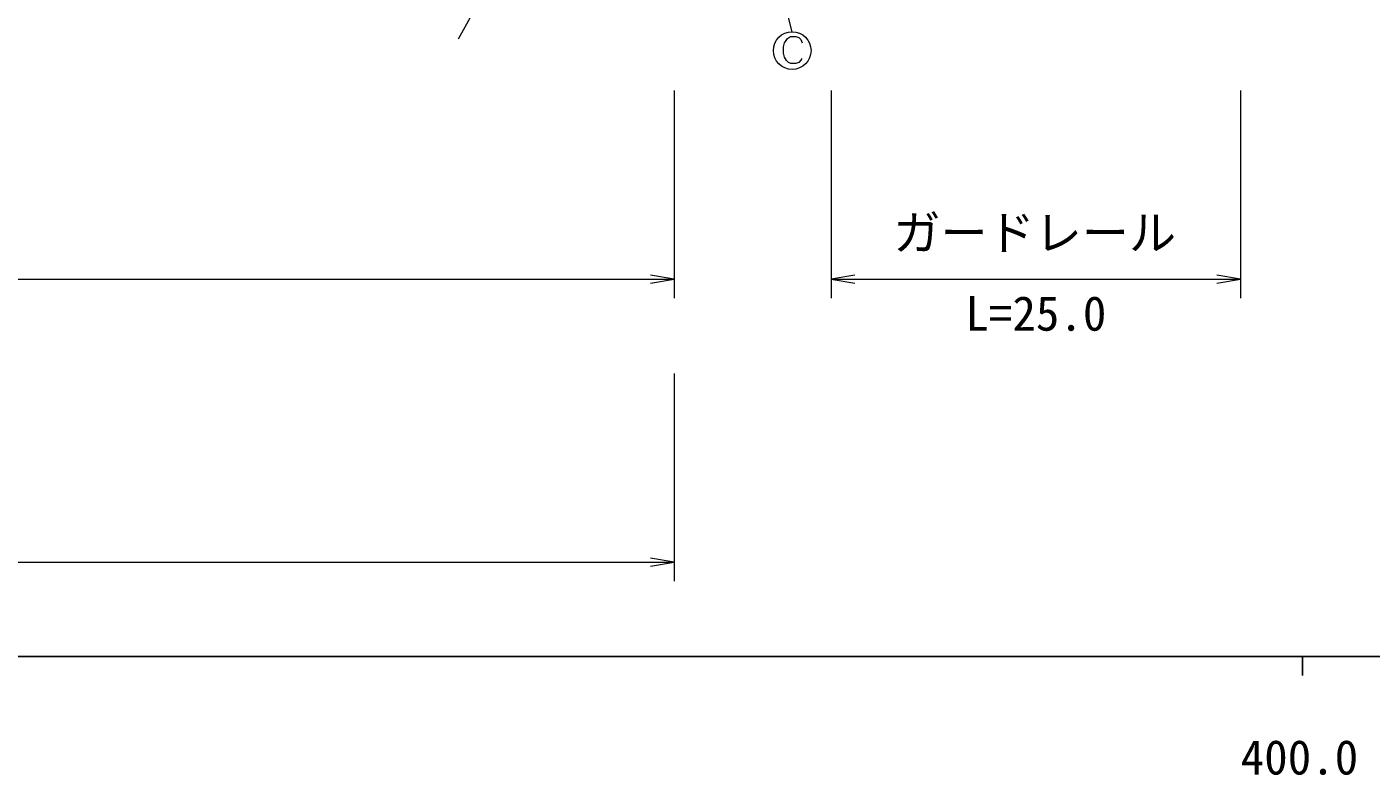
# Model space of a CAD drawing. Units: millimetres at full size, sheet at 1:1000; details may follow other scales. Extents: x 40000 to 680000, y 20000 to 380000.
# Drawn here: x 400324 to 471646, y 198715 to 238378 of the extents above; entities that cross this region are included whole.
import ezdxf
from ezdxf.enums import TextEntityAlignment as Align

# ---------------------------------------------------------------- set-up
doc = ezdxf.new("R2010")
doc.units = ezdxf.units.MM
doc.header["$LTSCALE"] = 1000
for name, color, linetype, lineweight in [('M-BGD', 7, 'Continuous', 13), ('M-STR-HTXT', 7, 'Continuous', 13), ('M-STR-STRC', 7, 'Continuous', 13), ('M-TTL-BAND', 7, 'Continuous', 25)]:
    doc.layers.add(name, color=color, linetype=linetype, lineweight=lineweight)
doc.styles.add('ＭＳ ゴシック', font='')
doc.styles.get('ＭＳ ゴシック').set_extended_font_data('MS Gothic')

# ---------------------------------------------------------------- blocks, each defined once
blk = doc.blocks.new('open_arrow')
at = {"color": 0, "linetype": 'Continuous', "lineweight": -2}
blk.add_lwpolyline([(7.5, 1.25), (0, 0), (7.5, -1.25)], dxfattribs=at)

msp = doc.modelspace()

# ---------------------------------------------------------------- linework, layer by layer
at = {"layer": 'M-BGD'}
msp.add_lwpolyline([(431613, 255364), (428158, 246671), (423204, 237721)], dxfattribs=at)
at = {"layer": 'M-STR-HTXT'}
for p, q in [((434661, 235000), (434661, 224000)), ((443000, 235000), (443000, 224000)), ((464716, 235000), (464716, 224000)), ((348167, 225000), (434661, 225000)), ((443000, 225000), (464716, 225000)), ((434661, 220000), (434661, 209000)), ((344423, 210000), (434661, 210000))]:
    msp.add_line(p, q, dxfattribs=at)
at = {"layer": 'M-STR-STRC'}
for p, q in [((440929, 238124), (435915, 258188)), ((440467, 237315), (440519, 237533)), ((440519, 237533), (440573, 237601)), ((440573, 237601), (440687, 237756)), ((440687, 237756), (440843, 237862)), ((440843, 237862), (441121, 237864)), ((441121, 237864), (441283, 237812)), ((441283, 237812), (441394, 237702)), ((441394, 237702), (441452, 237533)), ((440467, 236984), (440467, 237315)), ((440514, 236773), (440467, 236984)), ((440627, 236604), (440514, 236773)), ((440732, 236496), (440627, 236604)), ((440849, 236440), (440732, 236496)), ((441124, 236440), (440849, 236440)), ((441286, 236492), (441124, 236440)), ((441396, 236607), (441286, 236492)), ((441445, 236708), (441396, 236607))]:
    msp.add_line(p, q, dxfattribs=at)
msp.add_circle((440929, 237124), 1000, dxfattribs=at)
msp.add_circle((440929, 237124), 1000, dxfattribs=at)
at = {"layer": 'M-TTL-BAND'}
for p, q in [((40000, 205000), (579000, 205000)), ((468000, 205000), (468000, 204000))]:
    msp.add_line(p, q, dxfattribs=at)

# ---------------------------------------------------------------- block references
at = {"layer": 'M-STR-HTXT', "xscale": 167, "yscale": 167, "rotation": 180}
for p in [(434661, 225000), (464716, 225000), (434661, 210000)]:
    msp.add_blockref('open_arrow', p, dxfattribs=at)
at = {"layer": 'M-STR-HTXT', "xscale": 167, "yscale": 167}
msp.add_blockref('open_arrow', (443000, 225000), dxfattribs=at)

# ---------------------------------------------------------------- texts
at = {"layer": 'M-STR-HTXT', "style": 'ＭＳ ゴシック'}
for s, p in [('ガードレール', (453799, 226000)), ('L=25.0', (453858, 221723))]:
    msp.add_text(s, height=1833, dxfattribs=at).set_placement(p, align=Align.BOTTOM_CENTER)
at = {"layer": 'M-TTL-BAND', "style": 'ＭＳ ゴシック'}
msp.add_text('400.0', height=1833, dxfattribs=at).set_placement((467844, 198195), align=Align.BOTTOM_CENTER)

doc.saveas('drawing.dxf')
